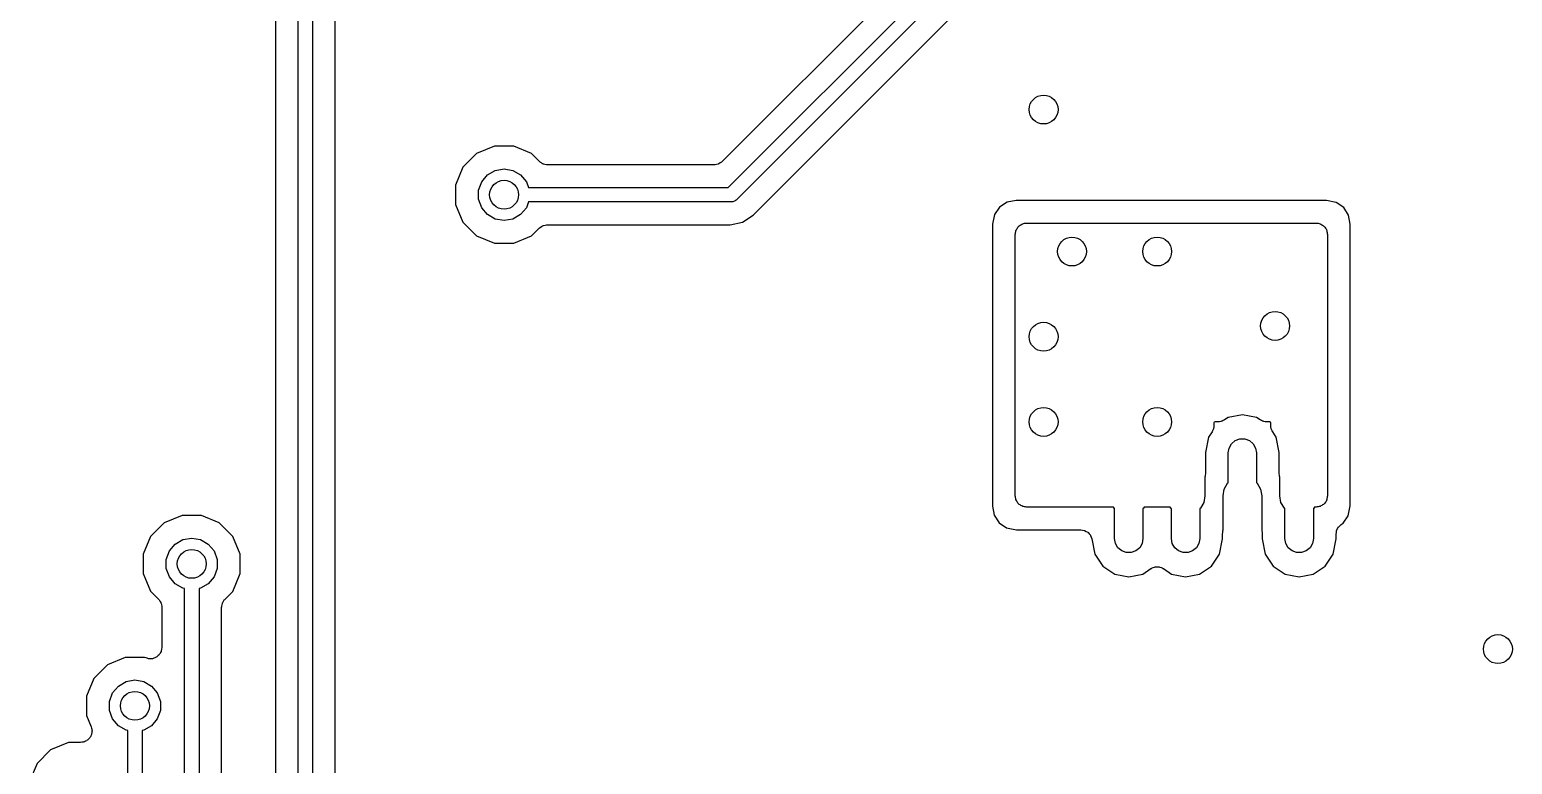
# Model space of a CAD drawing. Extents: x 85 to 210, y -138 to -65.
# Drawn here: x 153.07 to 166.13, y -84.26 to -77.8 of the extents above; entities that cross this region are included whole.
import ezdxf

# ---------------------------------------------------------------- set-up
doc = ezdxf.new("R2010")
doc.units = 0
doc.header["$MEASUREMENT"] = 0
doc.layers.add('BLACK', color=7, linetype='CONTINUOUS')

msp = doc.modelspace()

# ---------------------------------------------------------------- linework, layer by layer
at = {"layer": 'Black'}
for p, q in [((155.436, -86.2833), (155.436, -74.1)), ((155.564, -74.1), (155.564, -86.2833)), ((155.237, -74.393), (155.237, -86.1182)), ((155.763, -79.3544), (155.763, -74.3939)), ((161.057, -77.0706), (159.17, -78.9572)), ((159.224, -79.1865), (161.205, -77.2051)), ((161.276, -77.3135), (159.295, -79.2949)), ((159.443, -79.4293), (161.33, -77.5428)), ((157.165, -78.8229), (157.008, -78.8878)), ((157.335, -78.8231), (157.165, -78.8229)), ((157.492, -78.8882), (157.335, -78.8231)), ((157.008, -78.8878), (156.888, -79.0078)), ((157.561, -78.9571), (157.492, -78.8882)), ((157.565, -78.9597), (157.561, -78.9571)), ((157.567, -78.9631), (157.565, -78.9597)), ((157.579, -78.9696), (157.567, -78.9631)), ((157.589, -78.9771), (157.579, -78.9696)), ((159.152, -78.9696), (159.142, -78.9771)), ((159.164, -78.9631), (159.152, -78.9696)), ((159.167, -78.9597), (159.164, -78.9631)), ((159.17, -78.9572), (159.167, -78.9597)), ((156.888, -79.0078), (156.823, -79.1647)), ((157.053, -79.1361), (157.104, -79.0754)), ((157.104, -79.0754), (157.172, -79.0359)), ((157.172, -79.0359), (157.25, -79.0221)), ((157.25, -79.0221), (157.328, -79.0359)), ((157.328, -79.0359), (157.396, -79.0754)), ((157.396, -79.0754), (157.447, -79.1361)), ((157.594, -78.9782), (157.589, -78.9771)), ((157.598, -78.9805), (157.594, -78.9782)), ((157.61, -78.9827), (157.598, -78.9805)), ((157.623, -78.9861), (157.61, -78.9827)), ((157.627, -78.9857), (157.623, -78.9861)), ((157.632, -78.9865), (157.627, -78.9857)), ((159.099, -78.9865), (157.632, -78.9865)), ((159.104, -78.9857), (159.099, -78.9865)), ((159.108, -78.9861), (159.104, -78.9857)), ((159.121, -78.9827), (159.108, -78.9861)), ((159.134, -78.9805), (159.121, -78.9827)), ((159.137, -78.9783), (159.134, -78.9805)), ((159.142, -78.9771), (159.137, -78.9783)), ((156.823, -79.1647), (156.823, -79.3346)), ((157.026, -79.2104), (157.053, -79.1361)), ((157.026, -79.2896), (157.026, -79.2104)), ((157.447, -79.1361), (157.466, -79.1865)), ((157.466, -79.1865), (159.224, -79.1865)), ((155.763, -84.75), (155.763, -79.3544)), ((156.823, -79.3346), (156.888, -79.4916)), ((157.053, -79.3639), (157.026, -79.2896)), ((157.104, -79.4246), (157.053, -79.3639)), ((157.447, -79.3639), (157.396, -79.4246)), ((157.466, -79.3135), (157.447, -79.3639)), ((159.25, -79.3135), (157.466, -79.3135)), ((159.253, -79.313), (159.25, -79.3135)), ((159.256, -79.3133), (159.253, -79.313)), ((159.264, -79.3111), (159.256, -79.3133)), ((159.272, -79.3097), (159.264, -79.3111)), ((159.274, -79.3083), (159.272, -79.3097)), ((159.277, -79.3075), (159.274, -79.3083)), ((159.284, -79.3028), (159.277, -79.3075)), ((159.291, -79.2986), (159.284, -79.3028)), ((159.293, -79.2965), (159.291, -79.2986)), ((159.295, -79.2949), (159.293, -79.2965)), ((161.612, -79.3581), (161.568, -79.423)), ((161.679, -79.3152), (161.612, -79.3581)), ((161.759, -79.3), (161.679, -79.3152)), ((164.49, -79.3), (161.759, -79.3)), ((164.577, -79.3176), (164.49, -79.3)), ((164.642, -79.362), (164.577, -79.3176)), ((164.685, -79.4287), (164.642, -79.362)), ((156.888, -79.4916), (157.008, -79.6118)), ((157.172, -79.4641), (157.104, -79.4246)), ((157.25, -79.4779), (157.172, -79.4641)), ((157.328, -79.4641), (157.25, -79.4779)), ((157.396, -79.4246), (157.328, -79.4641)), ((159.24, -79.5135), (159.35, -79.4916)), ((159.35, -79.4916), (159.443, -79.4294)), ((159.443, -79.4294), (159.443, -79.4293)), ((161.568, -79.423), (161.55, -79.51)), ((164.7, -79.5093), (164.685, -79.4287)), ((157.008, -79.6118), (157.165, -79.6769)), ((157.335, -79.6771), (157.492, -79.6122)), ((157.492, -79.6122), (157.561, -79.5427)), ((157.561, -79.5427), (157.565, -79.5402)), ((157.565, -79.5402), (157.568, -79.5369)), ((157.568, -79.5369), (157.579, -79.5303)), ((157.579, -79.5303), (157.59, -79.5228)), ((157.59, -79.5228), (157.594, -79.5217)), ((157.594, -79.5217), (157.598, -79.5195)), ((157.598, -79.5195), (157.611, -79.5173)), ((157.611, -79.5173), (157.623, -79.5139)), ((157.623, -79.5139), (157.628, -79.5143)), ((157.628, -79.5143), (157.632, -79.5135)), ((157.632, -79.5135), (159.24, -79.5135)), ((161.55, -79.51), (161.55, -81.9907)), ((161.75, -79.6), (161.752, -79.5914)), ((161.75, -81.9), (161.75, -79.6)), ((161.752, -79.5826), (161.755, -79.5744)), ((161.752, -79.5914), (161.752, -79.5826)), ((161.755, -79.5744), (161.756, -79.5658)), ((161.756, -79.5658), (161.76, -79.5582)), ((161.76, -79.5582), (161.763, -79.55)), ((161.763, -79.55), (161.769, -79.5433)), ((161.769, -79.5433), (161.773, -79.5357)), ((161.773, -79.5357), (161.78, -79.5301)), ((161.78, -79.5301), (161.786, -79.5234)), ((161.786, -79.5234), (161.793, -79.519)), ((161.793, -79.519), (161.8, -79.5134)), ((161.8, -79.5134), (161.808, -79.5104)), ((161.808, -79.5104), (161.816, -79.506)), ((161.816, -79.506), (161.824, -79.5045)), ((161.824, -79.5045), (161.833, -79.5015)), ((161.833, -79.5015), (161.841, -79.5015)), ((161.841, -79.5015), (161.85, -79.5)), ((161.85, -79.5), (164.4, -79.5)), ((164.4, -79.5), (164.409, -79.5015)), ((164.409, -79.5015), (164.417, -79.5015)), ((164.417, -79.5015), (164.426, -79.5045)), ((164.426, -79.5045), (164.434, -79.506)), ((164.434, -79.506), (164.442, -79.5104)), ((164.442, -79.5104), (164.45, -79.5134)), ((164.45, -79.5134), (164.457, -79.519)), ((164.457, -79.519), (164.464, -79.5234)), ((164.464, -79.5234), (164.47, -79.5301)), ((164.47, -79.5301), (164.477, -79.5357)), ((164.477, -79.5357), (164.481, -79.5433)), ((164.481, -79.5433), (164.487, -79.55)), ((164.487, -79.55), (164.49, -79.5582)), ((164.49, -79.5582), (164.494, -79.5658)), ((164.494, -79.5658), (164.495, -79.5744)), ((164.495, -79.5744), (164.498, -79.5826)), ((164.498, -79.5826), (164.498, -79.5914)), ((164.498, -79.5914), (164.5, -79.6)), ((164.5, -79.6), (164.5, -81.9)), ((164.7, -80.45), (164.7, -79.5093)), ((157.165, -79.6769), (157.335, -79.6771)), ((164.7, -81.99), (164.7, -80.45)), ((163.75, -81.1863), (163.626, -81.2109)), ((163.874, -81.2109), (163.75, -81.1863)), ((163.494, -81.3171), (163.488, -81.3274)), ((163.495, -81.3117), (163.494, -81.3171)), ((163.497, -81.3066), (163.495, -81.3117)), ((163.498, -81.2947), (163.497, -81.3066)), ((163.5, -81.2829), (163.498, -81.2947)), ((163.501, -81.2517), (163.5, -81.2593)), ((163.5, -81.2593), (163.5, -81.2829)), ((163.51, -81.25), (163.501, -81.2517)), ((163.537, -81.25), (163.51, -81.25)), ((163.549, -81.2479), (163.537, -81.25)), ((163.561, -81.2471), (163.549, -81.2479)), ((163.566, -81.2449), (163.561, -81.2471)), ((163.572, -81.244), (163.566, -81.2449)), ((163.582, -81.238), (163.572, -81.244)), ((163.593, -81.2331), (163.582, -81.238)), ((163.626, -81.2109), (163.593, -81.2331)), ((163.907, -81.2331), (163.874, -81.2109)), ((163.918, -81.238), (163.907, -81.2331)), ((163.928, -81.244), (163.918, -81.238)), ((163.934, -81.2449), (163.928, -81.244)), ((163.939, -81.2471), (163.934, -81.2449)), ((163.951, -81.2479), (163.939, -81.2471)), ((163.963, -81.25), (163.951, -81.2479)), ((163.991, -81.25), (163.963, -81.25)), ((163.998, -81.2514), (163.991, -81.25)), ((164, -81.26), (163.998, -81.2514)), ((164, -81.2829), (164, -81.26)), ((164.002, -81.2947), (164, -81.2829)), ((164.003, -81.3066), (164.002, -81.2947)), ((164.005, -81.3117), (164.003, -81.3066)), ((164.006, -81.3171), (164.005, -81.3117)), ((164.012, -81.3274), (164.006, -81.3171)), ((163.452, -81.3857), (163.425, -81.5192)), ((163.483, -81.3384), (163.452, -81.3857)), ((163.488, -81.3274), (163.483, -81.3384)), ((163.633, -81.4803), (163.654, -81.4427)), ((163.654, -81.4427), (163.688, -81.4148)), ((163.688, -81.4148), (163.728, -81.4)), ((163.728, -81.4), (163.772, -81.4)), ((163.772, -81.4), (163.812, -81.4148)), ((163.812, -81.4148), (163.846, -81.4427)), ((163.846, -81.4427), (163.867, -81.4803)), ((164.017, -81.3384), (164.012, -81.3274)), ((164.048, -81.3857), (164.017, -81.3384)), ((164.075, -81.5192), (164.048, -81.3857)), ((163.425, -81.5192), (163.425, -81.7063)), ((163.625, -81.5231), (163.633, -81.4803)), ((163.625, -81.7863), (163.625, -81.5231)), ((163.867, -81.4803), (163.875, -81.5231)), ((163.875, -81.5231), (163.875, -81.7863)), ((164.075, -81.7063), (164.075, -81.5192)), ((163.425, -81.7063), (163.423, -81.7181)), ((164.077, -81.7181), (164.075, -81.7063)), ((163.422, -81.7301), (163.42, -81.735)), ((163.42, -81.735), (163.42, -81.9)), ((163.423, -81.7181), (163.422, -81.7301)), ((163.58, -81.9), (163.59, -81.8419)), ((163.59, -81.8419), (163.62, -81.7907)), ((163.62, -81.7907), (163.625, -81.7863)), ((163.875, -81.7863), (163.88, -81.7907)), ((163.88, -81.7907), (163.91, -81.8419)), ((163.91, -81.8419), (163.92, -81.9)), ((164.078, -81.7301), (164.077, -81.7181)), ((164.08, -81.735), (164.078, -81.7301)), ((164.08, -81.9), (164.08, -81.735)), ((161.752, -81.9086), (161.75, -81.9)), ((161.752, -81.9174), (161.752, -81.9086)), ((161.755, -81.9256), (161.752, -81.9174)), ((161.756, -81.9342), (161.755, -81.9256)), ((161.76, -81.9418), (161.756, -81.9342)), ((161.763, -81.95), (161.76, -81.9418)), ((161.769, -81.9567), (161.763, -81.95)), ((161.773, -81.9643), (161.769, -81.9567)), ((161.78, -81.9699), (161.773, -81.9643)), ((161.786, -81.9766), (161.78, -81.9699)), ((161.793, -81.981), (161.786, -81.9766)), ((163.41, -81.9581), (163.38, -82.0093)), ((163.42, -81.9), (163.41, -81.9581)), ((163.58, -82.2064), (163.58, -81.9)), ((163.92, -81.9), (163.92, -82.2069)), ((164.09, -81.9581), (164.08, -81.9)), ((164.12, -82.0093), (164.09, -81.9581)), ((164.464, -81.9766), (164.457, -81.981)), ((164.47, -81.9699), (164.464, -81.9766)), ((164.477, -81.9643), (164.47, -81.9699)), ((164.481, -81.9567), (164.477, -81.9643)), ((164.487, -81.95), (164.481, -81.9567)), ((164.49, -81.9418), (164.487, -81.95)), ((164.494, -81.9342), (164.49, -81.9418)), ((164.495, -81.9256), (164.494, -81.9342)), ((164.498, -81.9174), (164.495, -81.9256)), ((164.5, -81.9), (164.498, -81.9086)), ((164.498, -81.9086), (164.498, -81.9174)), ((154.415, -82.0729), (154.258, -82.1378)), ((154.585, -82.0731), (154.415, -82.0729)), ((154.742, -82.1382), (154.585, -82.0731)), ((161.55, -81.9907), (161.565, -82.0713)), ((161.565, -82.0713), (161.608, -82.138)), ((161.8, -81.9866), (161.793, -81.981)), ((161.808, -81.9896), (161.8, -81.9866)), ((161.816, -81.994), (161.808, -81.9896)), ((161.824, -81.9955), (161.816, -81.994)), ((161.833, -81.9985), (161.824, -81.9955)), ((161.841, -81.9985), (161.833, -81.9985)), ((161.85, -82), (161.841, -81.9985)), ((162.614, -82), (161.85, -82)), ((162.62, -82.0093), (162.614, -82)), ((162.625, -82.0137), (162.62, -82.0093)), ((162.625, -82.2769), (162.625, -82.0137)), ((162.88, -82.0093), (162.875, -82.0137)), ((162.875, -82.0137), (162.875, -82.2769)), ((162.886, -82), (162.88, -82.0093)), ((163.114, -82), (162.886, -82)), ((163.12, -82.0093), (163.114, -82)), ((163.125, -82.0137), (163.12, -82.0093)), ((163.125, -82.2769), (163.125, -82.0137)), ((163.38, -82.0093), (163.375, -82.0137)), ((163.375, -82.0137), (163.375, -82.2769)), ((164.125, -82.0137), (164.12, -82.0093)), ((164.125, -82.2769), (164.125, -82.0137)), ((164.38, -82.0093), (164.375, -82.0137)), ((164.375, -82.0137), (164.375, -82.2769)), ((164.386, -82), (164.38, -82.0093)), ((164.4, -82), (164.386, -82)), ((164.409, -81.9985), (164.4, -82)), ((164.417, -81.9985), (164.409, -81.9985)), ((164.426, -81.9955), (164.417, -81.9985)), ((164.434, -81.994), (164.426, -81.9955)), ((164.442, -81.9896), (164.434, -81.994)), ((164.45, -81.9866), (164.442, -81.9896)), ((164.457, -81.981), (164.45, -81.9866)), ((164.638, -82.1419), (164.682, -82.077)), ((164.682, -82.077), (164.7, -81.99)), ((154.258, -82.1378), (154.138, -82.2578)), ((154.862, -82.2584), (154.742, -82.1382)), ((161.608, -82.138), (161.673, -82.1824)), ((161.673, -82.1824), (161.76, -82.2)), ((161.76, -82.2), (162.327, -82.2)), ((162.327, -82.2), (162.343, -82.2028)), ((162.343, -82.2028), (162.359, -82.2053)), ((162.359, -82.2053), (162.36, -82.2058)), ((162.36, -82.2058), (162.361, -82.206)), ((162.361, -82.206), (162.375, -82.2142)), ((162.375, -82.2142), (162.389, -82.222)), ((162.389, -82.222), (162.39, -82.2228)), ((162.39, -82.2228), (162.391, -82.2234)), ((162.391, -82.2234), (162.402, -82.2359)), ((162.402, -82.2359), (162.412, -82.2481)), ((163.575, -82.237), (163.578, -82.2223)), ((163.575, -82.2808), (163.575, -82.237)), ((163.578, -82.2223), (163.579, -82.2074)), ((163.579, -82.2074), (163.58, -82.2064)), ((163.92, -82.2069), (163.921, -82.2096)), ((163.921, -82.2096), (163.923, -82.2231)), ((163.923, -82.2231), (163.925, -82.2365)), ((163.925, -82.2365), (163.925, -82.2808)), ((164.575, -82.237), (164.578, -82.2223)), ((164.575, -82.2808), (164.575, -82.237)), ((164.578, -82.2223), (164.579, -82.2074)), ((164.579, -82.2074), (164.581, -82.2052)), ((164.581, -82.2028), (164.589, -82.1899)), ((164.581, -82.2052), (164.581, -82.2028)), ((164.589, -82.1899), (164.595, -82.1765)), ((164.595, -82.1765), (164.597, -82.1749)), ((164.597, -82.1749), (164.598, -82.1728)), ((164.598, -82.1728), (164.61, -82.1631)), ((164.61, -82.1631), (164.621, -82.1529)), ((164.621, -82.1529), (164.638, -82.1419)), ((154.138, -82.2578), (154.073, -82.4147)), ((154.303, -82.3861), (154.354, -82.3254)), ((154.354, -82.3254), (154.422, -82.2859)), ((154.422, -82.2859), (154.5, -82.2721)), ((154.5, -82.2721), (154.578, -82.2859)), ((154.578, -82.2859), (154.646, -82.3254)), ((154.646, -82.3254), (154.697, -82.3861)), ((154.927, -82.4154), (154.862, -82.2584)), ((162.412, -82.2481), (162.413, -82.2492)), ((162.413, -82.2492), (162.413, -82.25)), ((162.413, -82.25), (162.419, -82.2653)), ((162.419, -82.2653), (162.425, -82.2805)), ((162.425, -82.2805), (162.452, -82.4143)), ((162.633, -82.3197), (162.625, -82.2769)), ((162.654, -82.3573), (162.633, -82.3197)), ((162.688, -82.3852), (162.654, -82.3573)), ((162.846, -82.3573), (162.812, -82.3852)), ((162.867, -82.3197), (162.846, -82.3573)), ((162.875, -82.2769), (162.867, -82.3197)), ((163.133, -82.3197), (163.125, -82.2769)), ((163.154, -82.3573), (163.133, -82.3197)), ((163.188, -82.3852), (163.154, -82.3573)), ((163.346, -82.3573), (163.312, -82.3852)), ((163.367, -82.3197), (163.346, -82.3573)), ((163.375, -82.2769), (163.367, -82.3197)), ((163.548, -82.4143), (163.575, -82.2808)), ((163.925, -82.2808), (163.952, -82.4143)), ((164.133, -82.3197), (164.125, -82.2769)), ((164.154, -82.3573), (164.133, -82.3197)), ((164.188, -82.3852), (164.154, -82.3573)), ((164.346, -82.3573), (164.312, -82.3852)), ((164.367, -82.3197), (164.346, -82.3573)), ((164.375, -82.2769), (164.367, -82.3197)), ((164.548, -82.4143), (164.575, -82.2808)), ((154.073, -82.4147), (154.073, -82.5846)), ((154.276, -82.4604), (154.303, -82.3861)), ((154.276, -82.5396), (154.276, -82.4604)), ((154.697, -82.3861), (154.724, -82.4604)), ((154.724, -82.4604), (154.724, -82.5396)), ((154.927, -82.5853), (154.927, -82.4154)), ((162.452, -82.4143), (162.522, -82.5191)), ((162.728, -82.4), (162.688, -82.3852)), ((162.772, -82.4), (162.728, -82.4)), ((162.812, -82.3852), (162.772, -82.4)), ((163.228, -82.4), (163.188, -82.3852)), ((163.272, -82.4), (163.228, -82.4)), ((163.312, -82.3852), (163.272, -82.4)), ((163.478, -82.5191), (163.548, -82.4143)), ((163.952, -82.4143), (164.022, -82.5191)), ((164.228, -82.4), (164.188, -82.3852)), ((164.272, -82.4), (164.228, -82.4)), ((164.312, -82.3852), (164.272, -82.4)), ((164.478, -82.5191), (164.548, -82.4143)), ((154.073, -82.5846), (154.138, -82.7416)), ((154.303, -82.6139), (154.276, -82.5396)), ((154.354, -82.6746), (154.303, -82.6139)), ((154.697, -82.6139), (154.646, -82.6746)), ((154.724, -82.5396), (154.697, -82.6139)), ((154.862, -82.7422), (154.927, -82.5853)), ((162.522, -82.5191), (162.626, -82.5891)), ((162.626, -82.5891), (162.75, -82.6137)), ((162.75, -82.6137), (162.874, -82.5891)), ((162.874, -82.5891), (162.944, -82.5418)), ((162.944, -82.5418), (162.95, -82.5392)), ((162.95, -82.5392), (162.956, -82.5353)), ((162.956, -82.5353), (162.966, -82.5322)), ((162.966, -82.5322), (162.976, -82.5278)), ((162.976, -82.5278), (162.983, -82.5274)), ((162.983, -82.5274), (162.989, -82.5255)), ((162.989, -82.5255), (163, -82.5263)), ((163, -82.5263), (163.011, -82.5255)), ((163.011, -82.5255), (163.017, -82.5274)), ((163.017, -82.5274), (163.024, -82.5278)), ((163.024, -82.5278), (163.034, -82.5322)), ((163.034, -82.5322), (163.044, -82.5353)), ((163.044, -82.5353), (163.05, -82.5392)), ((163.05, -82.5392), (163.056, -82.5418)), ((163.056, -82.5418), (163.126, -82.5891)), ((163.126, -82.5891), (163.25, -82.6137)), ((163.25, -82.6137), (163.374, -82.5891)), ((163.374, -82.5891), (163.478, -82.5191)), ((164.022, -82.5191), (164.126, -82.5891)), ((164.126, -82.5891), (164.25, -82.6137)), ((164.25, -82.6137), (164.374, -82.5891)), ((164.374, -82.5891), (164.478, -82.5191)), ((154.138, -82.7416), (154.207, -82.8112)), ((154.422, -82.7141), (154.354, -82.6746)), ((154.436, -82.7167), (154.422, -82.7141)), ((154.436, -85.2237), (154.436, -82.7167)), ((154.578, -82.7141), (154.564, -82.7167)), ((154.564, -82.7167), (154.564, -85.25)), ((154.646, -82.6746), (154.578, -82.7141)), ((154.793, -82.811), (154.862, -82.7422)), ((154.207, -82.8112), (154.21, -82.8147)), ((154.21, -82.8147), (154.213, -82.8175)), ((154.213, -82.8175), (154.22, -82.8289)), ((154.22, -82.8289), (154.227, -82.8396)), ((154.227, -82.8396), (154.228, -82.8438)), ((154.228, -82.8438), (154.23, -82.8476)), ((154.23, -82.8476), (154.233, -82.8605)), ((154.233, -82.8605), (154.236, -82.8732)), ((154.236, -82.8732), (154.236, -82.8775)), ((154.236, -82.8775), (154.237, -82.8818)), ((154.237, -82.8818), (154.237, -83.2361)), ((154.763, -82.8818), (154.764, -82.8774)), ((154.763, -85.2401), (154.763, -82.8818)), ((154.764, -82.873), (154.767, -82.8604)), ((154.764, -82.8774), (154.764, -82.873)), ((154.767, -82.8604), (154.77, -82.8476)), ((154.77, -82.8476), (154.772, -82.8437)), ((154.772, -82.8437), (154.773, -82.8394)), ((154.773, -82.8394), (154.78, -82.8288)), ((154.78, -82.8288), (154.787, -82.8175)), ((154.787, -82.8175), (154.79, -82.8146)), ((154.79, -82.8146), (154.793, -82.811)), ((154.225, -83.2797), (154.221, -83.2899)), ((154.23, -83.2703), (154.225, -83.2797)), ((154.232, -83.2638), (154.23, -83.2703)), ((154.234, -83.2578), (154.232, -83.2638)), ((154.235, -83.2468), (154.234, -83.2578)), ((154.237, -83.2361), (154.235, -83.2468)), ((153.758, -83.3878), (153.638, -83.5078)), ((153.915, -83.3229), (153.758, -83.3878)), ((154.085, -83.3231), (153.915, -83.3229)), ((154.098, -83.3284), (154.085, -83.3231)), ((154.109, -83.3308), (154.098, -83.3284)), ((154.119, -83.3345), (154.109, -83.3308)), ((154.126, -83.3345), (154.119, -83.3345)), ((154.132, -83.336), (154.126, -83.3345)), ((154.143, -83.3345), (154.132, -83.336)), ((154.154, -83.3345), (154.143, -83.3345)), ((154.16, -83.3323), (154.154, -83.3345)), ((154.166, -83.3314), (154.16, -83.3323)), ((154.176, -83.3264), (154.166, -83.3314)), ((154.186, -83.3227), (154.176, -83.3264)), ((154.192, -83.3185), (154.186, -83.3227)), ((154.197, -83.3154), (154.192, -83.3185)), ((154.205, -83.3074), (154.197, -83.3154)), ((154.213, -83.3003), (154.205, -83.3074)), ((154.216, -83.2947), (154.213, -83.3003)), ((154.221, -83.2899), (154.216, -83.2947)), ((153.638, -83.5078), (153.573, -83.6647)), ((153.854, -83.5754), (153.922, -83.5359)), ((153.922, -83.5359), (154, -83.5221)), ((154, -83.5221), (154.078, -83.5359)), ((154.078, -83.5359), (154.146, -83.5754)), ((153.573, -83.6647), (153.573, -83.8346)), ((153.776, -83.7104), (153.803, -83.6361)), ((153.803, -83.6361), (153.854, -83.5754)), ((154.146, -83.5754), (154.197, -83.6361)), ((154.197, -83.6361), (154.224, -83.7104)), ((153.776, -83.7896), (153.776, -83.7104)), ((153.803, -83.8639), (153.776, -83.7896)), ((154.224, -83.7896), (154.197, -83.8639)), ((154.224, -83.7104), (154.224, -83.7896)), ((153.573, -83.8346), (153.614, -83.9348)), ((153.614, -83.9348), (153.617, -83.9455)), ((153.854, -83.9246), (153.803, -83.8639)), ((153.922, -83.9641), (153.854, -83.9246)), ((154.146, -83.9246), (154.078, -83.9641)), ((154.197, -83.8639), (154.146, -83.9246)), ((153.556, -84.067), (153.55, -84.0682)), ((153.566, -84.0616), (153.556, -84.067)), ((153.576, -84.0574), (153.566, -84.0616)), ((153.58, -84.053), (153.576, -84.0574)), ((153.586, -84.0497), (153.58, -84.053)), ((153.593, -84.0413), (153.586, -84.0497)), ((153.601, -84.034), (153.593, -84.0413)), ((153.604, -84.0281), (153.601, -84.034)), ((153.608, -84.0231), (153.604, -84.0281)), ((153.612, -84.0128), (153.608, -84.0231)), ((153.617, -84.0032), (153.612, -84.0128)), ((153.617, -83.9455), (153.62, -83.9557)), ((153.618, -83.9967), (153.617, -84.0032)), ((153.62, -83.9905), (153.618, -83.9967)), ((153.62, -83.9557), (153.62, -83.9623)), ((153.62, -83.9623), (153.622, -83.9687)), ((153.622, -83.9687), (153.62, -83.9796)), ((153.62, -83.9796), (153.62, -83.9905)), ((153.936, -83.9667), (153.922, -83.9641)), ((153.936, -93.7658), (153.936, -83.9667)), ((154.078, -83.9641), (154.064, -83.9667)), ((154.064, -83.9667), (154.064, -93.7658)), ((153.258, -84.1378), (153.138, -84.2578)), ((153.415, -84.0729), (153.258, -84.1378)), ((153.522, -84.073), (153.415, -84.0729)), ((153.533, -84.0711), (153.522, -84.073)), ((153.543, -84.0707), (153.533, -84.0711)), ((153.55, -84.0682), (153.543, -84.0707)), ((153.138, -84.2578), (153.073, -84.4147))]:
    msp.add_line(p, q, dxfattribs=at)
for centre in [(162, -78.5), (157.25, -79.25), (162.25, -79.75), (163, -79.75), (164.038, -80.405), (162, -80.5), (162, -81.25), (163, -81.25), (154.5, -82.5), (166, -83.25), (154, -83.75)]:
    msp.add_circle(centre, 0.127, dxfattribs=at)

doc.saveas('drawing.dxf')
